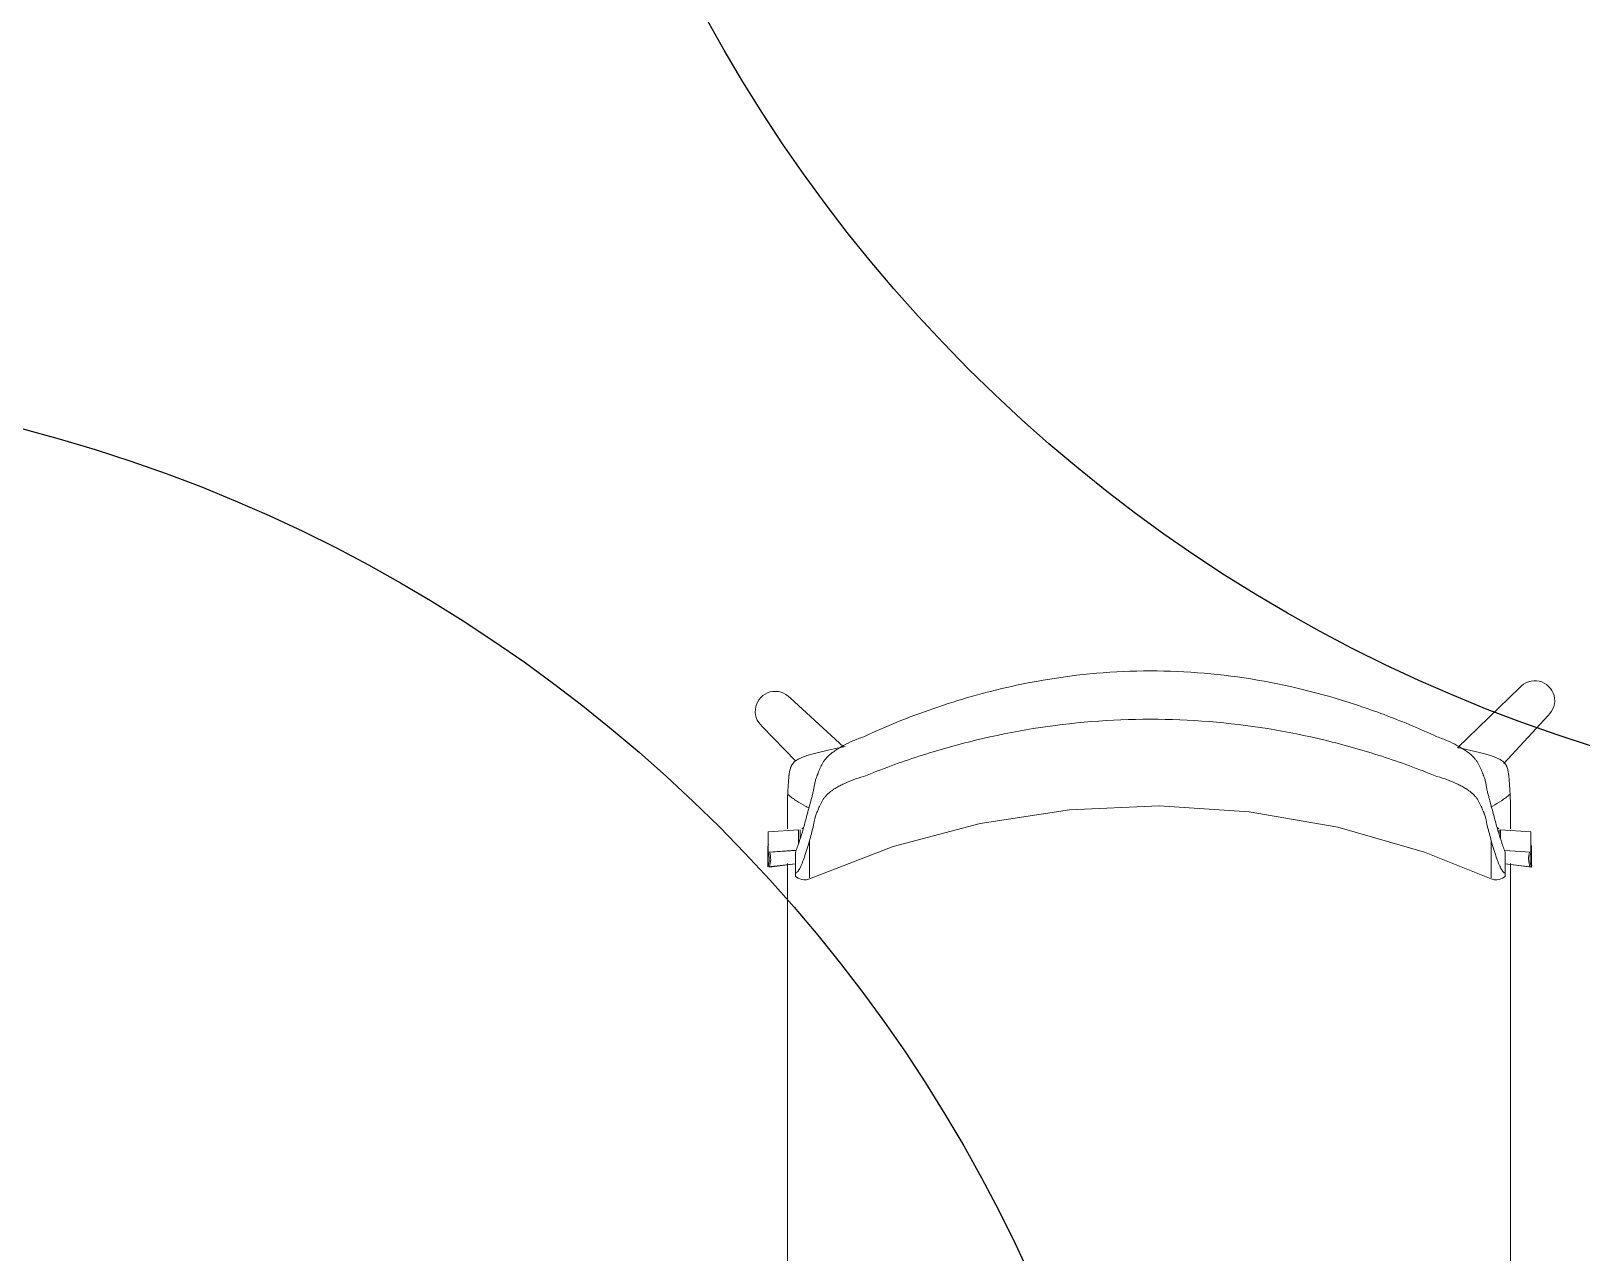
# Model space of a CAD drawing. Header units: millimetres. Extents: x 155920 to 295199, y -4084 to 97293.
# Drawn here: x 170546 to 171564, y 21522 to 22324 of the extents above; entities that cross this region are included whole.
import ezdxf

# ---------------------------------------------------------------- set-up
doc = ezdxf.new("R2010")
doc.units = ezdxf.units.MM
doc.header["$MEASUREMENT"] = 0
doc.layers.add('I-FURN', color=8, linetype='CONTINUOUS', lineweight=9)
doc.layers.add('Social Distancing', color=7, linetype='CONTINUOUS')

msp = doc.modelspace()

# ---------------------------------------------------------------- linework, layer by layer
at = {"layer": 'I-FURN'}
for p, q in [((171523.8, 21892.8), (171483.1, 21853.3)), ((171079.9, 21853.9), (171044.8, 21886.1)), ((171513.5, 21843), (171542.5, 21874.6)), ((171026.6, 21867.4), (171048.7, 21844.6)), ((171169.7, 21803.7), (171228.2, 21812.6)), ((171228.2, 21812.6), (171287.2, 21815.2)), ((171287.2, 21815.2), (171346.2, 21811.3)), ((171346.2, 21811.3), (171404.5, 21801.1)), ((171030.5, 21798.1), (171050.4, 21799.5)), ((171030.5, 21784.8), (171030.5, 21798.1)), ((171050.4, 21799.5), (171050.4, 21790.6)), ((171051.4, 21799.4), (171051.4, 21793.5)), ((171112.6, 21788.5), (171169.7, 21803.7)), ((171404.5, 21801.1), (171461.3, 21784.7)), ((171510.3, 21796.5), (171510.3, 21799.5)), ((171511.3, 21799.4), (171531.2, 21798.1)), ((171511.3, 21793.5), (171511.3, 21799.4)), ((171531.2, 21798.1), (171531.2, 21784.8)), ((171030.2, 21788.4), (171030.2, 21775.1)), ((171057.5, 21767.2), (171112.6, 21788.5)), ((171531.5, 21775), (171531.5, 21788.4)), ((171030.2, 21775.1), (171048.3, 21777.2)), ((171048.9, 21786), (171030.5, 21784.8)), ((171031.2, 21775), (171048.3, 21777.1)), ((171048.9, 21785.9), (171031.5, 21784.8)), ((171048.3, 21784.5), (171048.3, 21770.9)), ((171461.3, 21784.7), (171505.2, 21767.2)), ((171531.2, 21784.8), (171513.8, 21785.9)), ((171514.3, 21784.5), (171514.3, 21770.9)), ((171514.3, 21777.1), (171531.5, 21775)), ((171514.3, 21777), (171530.6, 21775.1)), ((171050.1, 21767.6), (171048.3, 21768.8)), ((171052.3, 21766.8), (171050.1, 21767.6)), ((171053.8, 21766.6), (171052.3, 21766.8)), ((171055.6, 21766.7), (171053.8, 21766.6)), ((171057.5, 21767.2), (171055.6, 21766.7)), ((171505.2, 21767.2), (171507, 21766.7)), ((171507, 21766.7), (171508.9, 21766.6)), ((171508.9, 21766.6), (171510.4, 21766.8)), ((171510.4, 21766.8), (171512.6, 21767.6)), ((171512.6, 21767.6), (171514.3, 21768.8))]:
    msp.add_line(p, q, dxfattribs=at)
for centre, start, end in [((171035.1, 21877.3), 41.9896, 229.6059), ((171533.7, 21884.3), 311.9662, 139.5824)]:
    msp.add_arc(centre, 13.1, start, end, dxfattribs=at)
for centre, start_param, end_param in [((171013.7, 21793.8), 2.819103, 2.902745), ((171548, 21793.8), 0.238848, 0.322489), ((171013.7, 21780.5), 2.819103, 3.398599), ((171014.7, 21780.4), 2.819103, 3.398599), ((171547.1, 21780.5), 6.026179, 6.605675), ((171548, 21780.4), 6.026179, 6.605675)]:
    msp.add_ellipse(centre, major_axis=(-17.4, 0), ratio=0.978487, start_param=start_param, end_param=end_param, dxfattribs=at)
for points, knots in [([(171093.2, 21860.6), (171109.3, 21868.1), (171142.1, 21881.2), (171199, 21897), (171263.6, 21905.5), (171334.5, 21902.4), (171392.3, 21889.9), (171437, 21874.7), (171458.8, 21865.6), (171469.5, 21860.6)], [-1, -1, -1, -1, -0.863636, -0.727273, -0.545455, -0.363636, -0.181818, -0.090909, 0, 0, 0, 0]), ([(171469.5, 21834.5), (171457.5, 21839.4), (171433.4, 21848.2), (171383.8, 21862.3), (171320.1, 21872.6), (171242.6, 21872.6), (171178.9, 21862.3), (171129.3, 21848.2), (171105.1, 21839.4), (171093.2, 21834.5)], [-1, -1, -1, -1, -0.9, -0.8, -0.6, -0.4, -0.2, -0.1, 0, 0, 0, 0]), ([(171050.8, 21791.6), (171051.5, 21793.5), (171052.5, 21796.8), (171054, 21801.8), (171055.1, 21805.9), (171056.2, 21810.1), (171057.4, 21814.6), (171058.5, 21818.6), (171059.4, 21822), (171059.9, 21824.1), (171060.3, 21825.8), (171060.6, 21827.5), (171060.9, 21829.2), (171061.3, 21831), (171061.6, 21832.3), (171062, 21833.5), (171062.3, 21834.3), (171062.5, 21834.8), (171062.6, 21835.2), (171062.8, 21835.6), (171063, 21836.1), (171063.4, 21837), (171063.9, 21838.3), (171064.6, 21840), (171065.3, 21841.7), (171066.3, 21843.4), (171067.4, 21845.1), (171068.5, 21846.5), (171069.5, 21847.5), (171070.1, 21848.1), (171070.5, 21848.5), (171071, 21848.9), (171071.7, 21849.5), (171072.9, 21850.4), (171074.8, 21851.7), (171077.2, 21853.3), (171080.8, 21855.4), (171086, 21857.9), (171090.7, 21859.7), (171093.2, 21860.6)], [0, 0, 0, 0, 0.142857, 0.214286, 0.285714, 0.357143, 0.428571, 0.5, 0.535714, 0.571429, 0.589286, 0.607143, 0.642857, 0.660714, 0.678571, 0.696429, 0.705357, 0.709821, 0.714286, 0.71875, 0.723214, 0.732143, 0.75, 0.767857, 0.785714, 0.803571, 0.821429, 0.839286, 0.848214, 0.852679, 0.857143, 0.861607, 0.866071, 0.875, 0.892857, 0.910714, 0.928571, 0.964286, 1, 1, 1, 1]), ([(171469.5, 21860.6), (171472, 21859.7), (171476.7, 21857.9), (171481.8, 21855.4), (171485.4, 21853.3), (171487.9, 21851.7), (171489.8, 21850.4), (171491, 21849.5), (171491.7, 21848.9), (171492.1, 21848.5), (171492.6, 21848.1), (171493.2, 21847.5), (171494.1, 21846.5), (171495.3, 21845.1), (171496.4, 21843.4), (171497.3, 21841.7), (171498.1, 21840), (171498.8, 21838.3), (171499.3, 21837), (171499.7, 21836.1), (171499.9, 21835.6), (171500, 21835.2), (171500.2, 21834.8), (171500.4, 21834.3), (171500.7, 21833.5), (171501.1, 21832.3), (171501.4, 21831), (171501.8, 21829.2), (171502, 21827.5), (171502.3, 21825.8), (171502.6, 21824.6), (171503, 21823.3), (171503.4, 21821.6), (171504.2, 21818.6), (171505.3, 21814.6), (171506.5, 21810.1), (171507.6, 21805.9), (171508.7, 21801.8), (171509.8, 21798), (171510.9, 21794.6), (171511.6, 21792.6), (171511.9, 21791.6)], [0, 0, 0, 0, 0.035714, 0.071429, 0.089286, 0.107143, 0.125, 0.133929, 0.138393, 0.142857, 0.147321, 0.151786, 0.160714, 0.178571, 0.196429, 0.214286, 0.232143, 0.25, 0.267857, 0.276786, 0.28125, 0.285714, 0.290179, 0.294643, 0.303571, 0.321429, 0.339286, 0.357143, 0.392857, 0.410714, 0.428571, 0.446429, 0.464286, 0.5, 0.571429, 0.642857, 0.714286, 0.785714, 0.857143, 0.928571, 1, 1, 1, 1]), ([(171043.3, 21822.8), (171043.3, 21823.9), (171043.4, 21825.6), (171043.5, 21827.5), (171043.6, 21828.6), (171043.7, 21829.4), (171043.7, 21830.2), (171043.8, 21831.2), (171043.9, 21832.5), (171044, 21833.7), (171044.1, 21834.6), (171044.1, 21835.1), (171044.2, 21835.5), (171044.2, 21835.9), (171044.3, 21836.4), (171044.4, 21837.3), (171044.7, 21838.5), (171045, 21839.8), (171045.4, 21841), (171046.1, 21842.3), (171047, 21843.4), (171047.9, 21844.4), (171048.8, 21845), (171049.5, 21845.4), (171050.2, 21845.8), (171051.1, 21846.3), (171052.5, 21846.9), (171054.1, 21847.6), (171055.9, 21848.2), (171057.7, 21848.7), (171059.2, 21849.2), (171060.8, 21849.6), (171062.5, 21850), (171064.3, 21850.5), (171066.8, 21851.1), (171071.2, 21852.1), (171075, 21852.9), (171077.3, 21853.4)], [0, 0, 0, 0, 0.0625, 0.09375, 0.109375, 0.125, 0.140625, 0.15625, 0.1875, 0.21875, 0.234375, 0.242188, 0.25, 0.257812, 0.265625, 0.28125, 0.3125, 0.34375, 0.375, 0.40625, 0.4375, 0.46875, 0.484375, 0.5, 0.515625, 0.53125, 0.5625, 0.59375, 0.625, 0.65625, 0.6875, 0.71875, 0.75, 0.78125, 0.8125, 0.875, 1, 1, 1, 1]), ([(171483.5, 21853.4), (171485.8, 21852.9), (171489.6, 21852.1), (171494, 21851.1), (171496.5, 21850.5), (171498.3, 21850), (171500, 21849.6), (171501.5, 21849.2), (171503.1, 21848.7), (171504.9, 21848.2), (171506.6, 21847.6), (171508.3, 21846.9), (171509.6, 21846.3), (171510.6, 21845.8), (171511.3, 21845.4), (171512, 21845), (171512.9, 21844.4), (171513.8, 21843.4), (171514.7, 21842.3), (171515.4, 21841), (171515.8, 21839.8), (171516.1, 21838.5), (171516.3, 21837.3), (171516.5, 21836.4), (171516.5, 21835.9), (171516.6, 21835.5), (171516.6, 21835.1), (171516.7, 21834.6), (171516.8, 21833.7), (171516.9, 21832.5), (171517, 21831.2), (171517.1, 21830.2), (171517.1, 21829.4), (171517.2, 21828.6), (171517.2, 21827.5), (171517.4, 21825.6), (171517.5, 21823.9), (171517.5, 21822.8)], [0, 0, 0, 0, 0.125, 0.1875, 0.21875, 0.25, 0.28125, 0.3125, 0.34375, 0.375, 0.40625, 0.4375, 0.46875, 0.484375, 0.5, 0.515625, 0.53125, 0.5625, 0.59375, 0.625, 0.65625, 0.6875, 0.71875, 0.734375, 0.742188, 0.75, 0.757812, 0.765625, 0.78125, 0.8125, 0.84375, 0.859375, 0.875, 0.890625, 0.90625, 0.9375, 1, 1, 1, 1]), ([(171093.2, 21834.5), (171090.7, 21833.8), (171086.1, 21832.3), (171081, 21830.2), (171077.4, 21828.4), (171075, 21827), (171073.1, 21825.8), (171071.9, 21824.9), (171071.2, 21824.4), (171070.7, 21824), (171070.3, 21823.6), (171069.7, 21823.1), (171068.7, 21822.2), (171067.5, 21820.8), (171066.3, 21819.1), (171065.4, 21817.3), (171064.5, 21815.7), (171063.8, 21814), (171063.3, 21812.7), (171062.9, 21811.9), (171062.7, 21811.4), (171062.5, 21811), (171062.3, 21810.7), (171062.1, 21810.2), (171061.8, 21809.5), (171061.5, 21808.4), (171061.2, 21807.3), (171060.8, 21805.8), (171060.6, 21804.3), (171060.3, 21802.9), (171060.1, 21801.7), (171059.7, 21800.5), (171059.3, 21798.9), (171058.6, 21796.1), (171057.9, 21793.7), (171057.5, 21792.2)], [0, 0, 0, 0, 0.0625, 0.125, 0.15625, 0.1875, 0.21875, 0.234375, 0.242188, 0.25, 0.257812, 0.265625, 0.28125, 0.3125, 0.34375, 0.375, 0.40625, 0.4375, 0.46875, 0.484375, 0.492188, 0.5, 0.507812, 0.515625, 0.53125, 0.5625, 0.59375, 0.625, 0.6875, 0.71875, 0.75, 0.78125, 0.8125, 0.875, 1, 1, 1, 1]), ([(171505.2, 21792.2), (171504.8, 21793.7), (171504.1, 21796.1), (171503.4, 21798.9), (171502.9, 21800.5), (171502.6, 21801.7), (171502.3, 21802.9), (171502.1, 21804.3), (171501.8, 21805.8), (171501.5, 21807.3), (171501.2, 21808.4), (171500.9, 21809.5), (171500.5, 21810.2), (171500.3, 21810.7), (171500.2, 21811), (171500, 21811.4), (171499.8, 21811.9), (171499.4, 21812.7), (171498.9, 21814), (171498.2, 21815.7), (171497.3, 21817.3), (171496.4, 21819.1), (171495.2, 21820.8), (171494, 21822.2), (171493, 21823.1), (171492.4, 21823.6), (171492, 21824), (171491.5, 21824.4), (171490.8, 21824.9), (171489.6, 21825.8), (171487.7, 21827), (171485.3, 21828.4), (171481.7, 21830.2), (171476.6, 21832.3), (171472, 21833.8), (171469.5, 21834.5)], [0, 0, 0, 0, 0.125, 0.1875, 0.21875, 0.25, 0.28125, 0.3125, 0.375, 0.40625, 0.4375, 0.46875, 0.484375, 0.492188, 0.5, 0.507812, 0.515625, 0.53125, 0.5625, 0.59375, 0.625, 0.65625, 0.6875, 0.71875, 0.734375, 0.742188, 0.75, 0.757812, 0.765625, 0.78125, 0.8125, 0.84375, 0.875, 0.9375, 1, 1, 1, 1]), ([(171043.3, 21822.8), (171045.1, 21821.2), (171048.9, 21818.4), (171053.7, 21815.6), (171056.5, 21814.2), (171057.3, 21813.8)], [0, 0, 0, 0, 0.02777778, 0.05555556, 0.06696683, 0.06696683, 0.06696683, 0.06696683]), ([(171504.9, 21814.5), (171505.2, 21814.7), (171507.6, 21815.8), (171511.8, 21818.4), (171515.6, 21821.2), (171517.5, 21822.8)], [0.93933321, 0.93933321, 0.93933321, 0.93933321, 0.94444444, 0.97222222, 1, 1, 1, 1]), ([(171057.5, 21767.9), (171057.5, 21768.1), (171057.5, 21768.8), (171057.5, 21770.8), (171057.5, 21774.7), (171057.5, 21781.9), (171057.5, 21788.4), (171057.5, 21792.2)], [0.4444444, 0.4444444, 0.4444444, 0.4444444, 0.5138889, 0.5833333, 0.7222222, 0.8611111, 1, 1, 1, 1]), ([(171505.2, 21792.2), (171505.2, 21789.2), (171505.2, 21783.8), (171505.2, 21777.4), (171505.2, 21772.7), (171505.2, 21770), (171505.2, 21768.6), (171505.2, 21768.1), (171505.2, 21767.9)], [0, 0, 0, 0, 0.1111111, 0.2222222, 0.3333333, 0.4444444, 0.5, 0.5555556, 0.5555556, 0.5555556, 0.5555556]), ([(171043.1, 21503.6), (171043.1, 21503.6), (171043.1, 21508.7), (171043.1, 21518.9), (171043.1, 21534.3), (171043.1, 21549.4), (171043.1, 21562), (171043.1, 21572.1), (171043.1, 21579.7), (171043.1, 21587.3), (171043.1, 21597.3), (171043.1, 21609.7), (171043.1, 21622.1), (171043.1, 21632), (171043.1, 21639.6), (171043.1, 21647.2), (171043.1, 21657.2), (171043.1, 21669.6), (171043.1, 21682.1), (171043.1, 21692.2), (171043.1, 21699.8), (171043.1, 21707.5), (171043.1, 21717.6), (171043.1, 21730.1), (171043.1, 21745.1), (171043.1, 21760.6), (171043.1, 21771.3), (171043.1, 21776.9), (171043.1, 21777.3)], [-0.7503695, -0.7503695, -0.7503695, -0.7503695, -0.75, -0.7142857, -0.6785714, -0.6428571, -0.6071429, -0.5892857, -0.5714286, -0.5535714, -0.5357143, -0.5, -0.4642857, -0.4464286, -0.4285714, -0.4107143, -0.3928571, -0.3571429, -0.3214286, -0.3035714, -0.2857143, -0.2678571, -0.25, -0.2142857, -0.1785714, -0.1428571, -0.1071429, -0.103964, -0.103964, -0.103964, -0.103964]), ([(171517.7, 21777.4), (171517.7, 21776.7), (171517.7, 21773.4), (171517.7, 21767.6), (171517.7, 21759.8), (171517.7, 21752), (171517.7, 21741.9), (171517.7, 21729.6), (171517.7, 21717.3), (171517.7, 21707.4), (171517.7, 21699.9), (171517.7, 21692.2), (171517.7, 21682.2), (171517.7, 21669.8), (171517.7, 21654.9), (171517.7, 21639.7), (171517.7, 21624.6), (171517.7, 21609.6), (171517.7, 21597.1), (171517.7, 21587), (171517.7, 21579.4), (171517.7, 21571.7), (171517.7, 21561.7), (171517.7, 21549.2), (171517.7, 21536.8), (171517.7, 21526.7), (171517.7, 21519.1), (171517.7, 21511.4), (171517.7, 21506.3), (171517.7, 21503.7), (171517.7, 21503.6)], [-0.8977274, -0.8977274, -0.8977274, -0.8977274, -0.8928571, -0.875, -0.8571429, -0.8392857, -0.8214286, -0.7857143, -0.75, -0.7321429, -0.7142857, -0.6964286, -0.6785714, -0.6428571, -0.6071429, -0.5714286, -0.5357143, -0.5, -0.4642857, -0.4464286, -0.4285714, -0.4107143, -0.3928571, -0.3571429, -0.3214286, -0.3035714, -0.2857143, -0.2678571, -0.25, -0.2492433, -0.2492433, -0.2492433, -0.2492433]), ([(171048.3, 21770.9), (171048.3, 21770.3), (171048.3, 21769.5), (171048.3, 21768.8), (171048.3, 21768.7), (171048.3, 21769.3), (171048.3, 21770.1), (171048.3, 21770.5)], [0, 0, 0, 0, 0.125, 0.25, 0.375, 0.5, 0.5837817, 0.5837817, 0.5837817, 0.5837817]), ([(171514.3, 21770.5), (171514.3, 21770.1), (171514.3, 21769.4), (171514.3, 21768.7), (171514.3, 21768.8), (171514.3, 21769.5), (171514.3, 21770.3), (171514.3, 21770.9)], [0.4171888, 0.4171888, 0.4171888, 0.4171888, 0.5, 0.625, 0.75, 0.875, 1, 1, 1, 1])]:
    msp.add_open_spline(points, degree=3, knots=knots, dxfattribs=at)
for points in [[(171081, 21854.1), (171079.7, 21853.9), (171078.5, 21853.6), (171077.3, 21853.4)], [(171077.3, 21853.4), (171078.5, 21853.6), (171079.7, 21853.9), (171080.9, 21854.1)], [(171043.1, 21819), (171043.1, 21819.6), (171043.2, 21820.9), (171043.2, 21822.2), (171043.3, 21822.8)], [(171043.1, 21800.1), (171043.1, 21806.6), (171043.1, 21812.9), (171043.1, 21819)], [(171517.5, 21822.8), (171517.5, 21822.2), (171517.6, 21820.9), (171517.7, 21819.6), (171517.7, 21819)], [(171517.7, 21819), (171517.7, 21812.8), (171517.7, 21806.5), (171517.7, 21800)], [(171053.7, 21801), (171053.3, 21800.8), (171052.9, 21800.5), (171052.5, 21800.2)], [(171510.2, 21800.2), (171509.8, 21800.5), (171509.4, 21800.8), (171509, 21801)], [(171057.5, 21792.2), (171056.9, 21790.1), (171055.8, 21786.3), (171054.2, 21781.4), (171052.7, 21777.2), (171051.2, 21773.9), (171049.7, 21771.8), (171048.8, 21771), (171048.3, 21770.9)], [(171048.3, 21784.5), (171048.7, 21785.6), (171049.5, 21787.8), (171050.4, 21790.3), (171050.8, 21791.6)], [(171514.3, 21770.9), (171513.9, 21771), (171513, 21771.8), (171511.5, 21773.9), (171510, 21777.2), (171508.5, 21781.4), (171506.9, 21786.3), (171505.8, 21790.1), (171505.2, 21792.2)], [(171511.9, 21791.6), (171512.3, 21790.3), (171513.1, 21787.8), (171514, 21785.6), (171514.3, 21784.5)]]:
    msp.add_open_spline(points, degree=3, dxfattribs=at)
at = {"layer": 'Social Distancing'}
for centre in [(171869.1, 22809.2), (171869.1, 22809.2), (170291.3, 21094.2), (170291.3, 21094.2)]:
    msp.add_circle(centre, 1000, dxfattribs=at)

doc.saveas('drawing.dxf')
